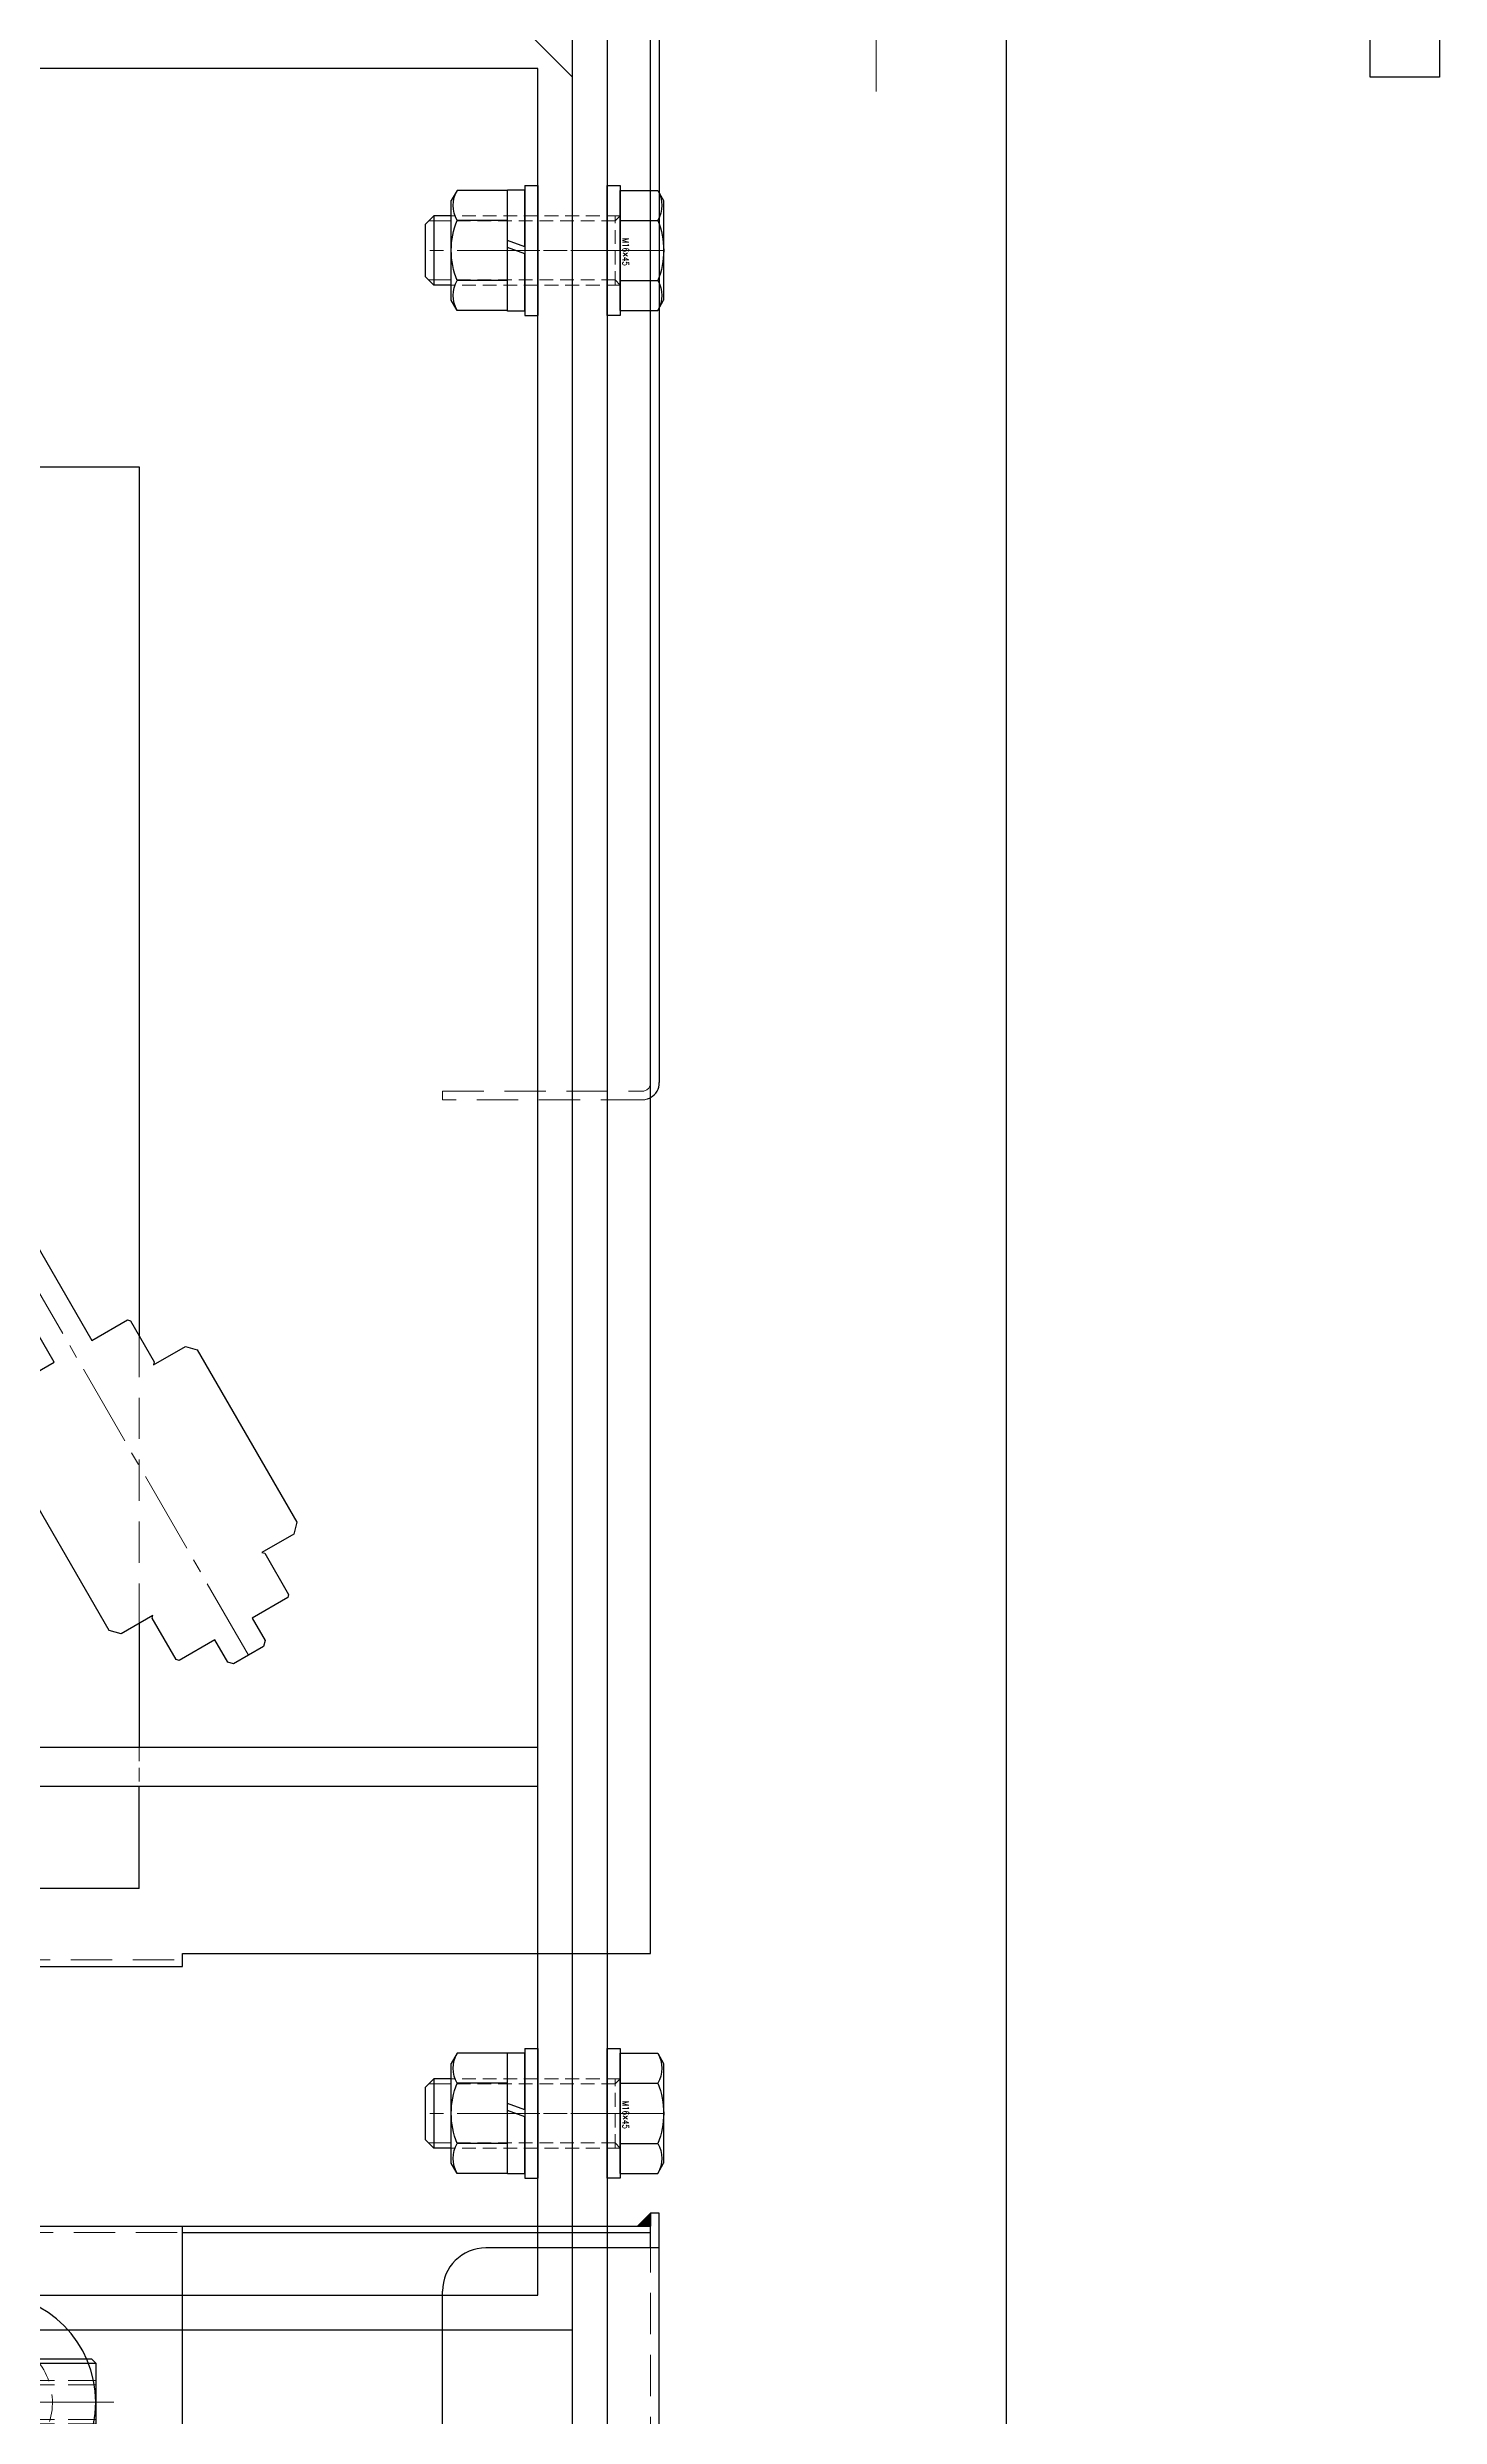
# Model space of a CAD drawing. Header units: millimetres. Extents: x 0 to 51411, y 0 to 16902.
# Drawn here: x 7792 to 8113, y 15251 to 15798 of the extents above; entities that cross this region are included whole.
import ezdxf

# ---------------------------------------------------------------- set-up
doc = ezdxf.new("R2010")
doc.units = ezdxf.units.MM
for name, pattern in [('CENTER2', [28.575, 19.05, -3.175, 3.175, -3.175]), ('HIDDEN', [9.525, 6.35, -3.175]), ('HIDDEN2', [4.7625, 3.175, -1.5875])]:
    doc.linetypes.add(name, pattern=pattern)
for name, color, linetype, lineweight in [('01_外形線', 7, 'Continuous', 25), ('02_細線', 5, 'Continuous', 13), ('03_かくれ線', 6, 'HIDDEN2', 13), ('04_HIDDEN', 2, 'HIDDEN', 13), ('04_中心線', 1, 'CENTER2', 9), ('05_CENTER', 4, 'CENTER2', 13)]:
    doc.layers.add(name, color=color, linetype=linetype, lineweight=lineweight)
doc.layers.add('10_DRAFT', color=8, linetype='Continuous', lineweight=0, plot=False)
doc.styles.add('KANJI0', font='txt.shx', dxfattribs={"width": 0.9, "height": 30, "bigfont": 'bigfont'})
doc.styles.add('KSS_TXT', font='txt.shx', dxfattribs={"bigfont": 'extfont2.shx'})
doc.styles.add('KSS_TXT_L', font='txt.shx', dxfattribs={"height": 9, "bigfont": 'extfont2.shx'})
doc.styles.add('寸法用', font='simplex.shx', dxfattribs={"width": 0.8, "bigfont": '@extfont2.shx'})

# ---------------------------------------------------------------- blocks, each defined once
blk = doc.blocks.new('MUCAFL204Jc_1_1')
at = {"color": 0}
for p, q in [((-25.5, 28.05), (-25.5, -28.05)), ((-24.06, 29.55), (-12, 30)), ((-12, 30), (0, 30)), ((-9, 10.48), (-9, 27.35)), ((0, 30), (0, -30)), ((-33.3, 14.5), (-25.5, 14.5)), ((-33.3, 14.5), (-33.3, -14.5)), ((-31.8, 15.5), (-30.93, 16)), ((-25.8, 15.5), (-31.8, 15.5)), ((-31.8, 14.5), (-31.8, 15.5)), ((-31.25, 14.5), (-31.25, 15.82)), ((-26.67, 16), (-30.93, 16)), ((-25.8, 15.5), (-26.67, 16)), ((-26.35, 14.5), (-26.35, 15.82)), ((-25.8, 14.5), (-25.8, 15.5)), ((-12, 11.5), (-12, -11.5)), ((-9, 11.5), (-12, 11.5)), ((-9, -10.48), (-9, -27.35)), ((-33.3, -14.5), (-25.5, -14.5)), ((-9, -11.5), (-12, -11.5)), ((-24.06, -29.55), (-12, -30)), ((-12, -30), (0, -30))]:
    blk.add_line(p, q, dxfattribs=at)
at = {"color": 0, "linetype": 'CENTER2'}
blk.add_line((-28.8, 19), (-28.8, 7), dxfattribs=at)
at = {"color": 0, "linetype": 'HIDDEN'}
for p, q in [((-25.5, 14.5), (-2.3, 14.5)), ((-2.3, 14.5), (-2.3, -14.5)), ((-33.3, 10), (-2.3, 10)), ((-12, 6), (0, 6)), ((-33.3, -10), (-2.3, -10)), ((-12, -6), (0, -6)), ((-25.5, -14.5), (-2.3, -14.5))]:
    blk.add_line(p, q, dxfattribs=at)
at = {"color": 0}
for centre, start, end in [((-24, 28.05), 92.1211, 180), ((-24, -28.05), 180, 267.8789)]:
    blk.add_arc(centre, 1.5, start, end, dxfattribs=at)
at = {"layer": '10_DRAFT'}
for p, q in [((-23.5, 21.91), (-23.5, -21.91)), ((-15, 23.5), (-15, -23.5)), ((-6.5, 21.91), (-6.5, -21.91)), ((-33.3, 0), (0, 0))]:
    blk.add_line(p, q, dxfattribs=at)
for start, end in [(68.7952, 111.2048), (248.7952, 291.2048)]:
    blk.add_arc((-15, 0), 23.5, start, end, dxfattribs=at)
blk = doc.blocks.new('A$C7E374867_2_1')
at = {"color": 0}
for p, q in [((-9.81, 11), (9.81, 11)), ((-9.81, 4), (-9.81, 11)), ((-4.91, 4), (-4.91, 11)), ((4.91, 4), (4.91, 11)), ((9.81, 4), (9.81, 11)), ((-11, 1.5), (11, 1.5)), ((-11, 1.5), (-11, 0)), ((-11, 0), (11, 0)), ((9.81, 4), (-9.81, 4)), ((-9.25, 4), (-9.25, 1.5)), ((0, 1.5), (-2.5, 4)), ((0, 4), (2.5, 1.5)), ((9.25, 1.5), (9.25, 4)), ((11, 0), (11, 1.5))]:
    blk.add_line(p, q, dxfattribs=at)
at = {"color": 0, "linetype": 'CENTER2'}
blk.add_line((0, -29), (0, 14), dxfattribs=at)
at = {"color": 0, "linetype": 'HIDDEN'}
for p, q in [((-5, -26), (-5, 0)), ((-4.19, -26), (-4.19, 0)), ((4.19, -26), (4.19, 0)), ((5, -26), (5, 0)), ((-5, -26), (5, -26))]:
    blk.add_line(p, q, dxfattribs=at)
at = {"layer": '10_DRAFT', "style": 'KSS_TXT_L'}
blk.add_text('BT-M10x30L,SW,PW', height=0.3, dxfattribs=at).set_placement((5.05, 10.66))
blk = doc.blocks.new('A$C57F27D4C_1_1')
at = {"color": 0}
for p, q in [((-175, 10), (-175, -10)), ((175, 10), (175, -10))]:
    blk.add_line(p, q, dxfattribs=at)
blk.add_lwpolyline([(-104, -10), (104, -10), (105, -9), (105, 29), (104, 30), (-104, 30), (-105, 29), (-105, -9)], close=True, dxfattribs=at)
for points in [[(105, 10), (175, 10), (176, 9), (176, -9), (175, -10), (-175, -10), (-176, -9), (-176, 9), (-175, 10)], [(-175, 10), (-105, 10)]]:
    blk.add_lwpolyline(points, dxfattribs=at)
for centre in [(-80, 20), (0, 20), (80, 20)]:
    blk.add_circle(centre, 3.5, dxfattribs=at)
at = {"layer": '04_HIDDEN'}
blk.add_lwpolyline([(-105, 10), (105, 10)], dxfattribs=at)
at = {"layer": '05_CENTER'}
for p, q in [((-80, 14.16), (-80, 25.84)), ((0, 14.16), (0, 25.84)), ((80, 14.16), (80, 25.84)), ((-74.16, 20), (-85.84, 20)), ((5.84, 20), (-5.84, 20)), ((85.84, 20), (74.16, 20)), ((-181, 0), (181, 0))]:
    blk.add_line(p, q, dxfattribs=at)
at = {"layer": '10_DRAFT'}
blk.add_line((0, -10), (0, 30), dxfattribs=at)
at = {"layer": '10_DRAFT', "style": 'KSS_TXT'}
blk.add_text('③', height=6, dxfattribs=at).set_placement((-13.25, 1.61))
blk = doc.blocks.new('A$C1CDC73D4_1_1')
at = {"color": 3}
blk.add_line((105, 80), (-105, 80), dxfattribs=at)
at = {"color": 0}
blk.add_lwpolyline([(-105, -8), (-105, 83), (-103, 85), (103, 85), (105, 83), (105, -8), (103, -10), (-103, -10)], close=True, dxfattribs=at)
for points in [[(-76.5, 15), (-76.5, 25, 1), (-83.5, 25), (-83.5, 15, 1)], [(3.5, 15), (3.5, 25, 1), (-3.5, 25), (-3.5, 15, 1)], [(83.5, 15), (83.5, 25, 1), (76.5, 25), (76.5, 15, 1)]]:
    blk.add_lwpolyline(points, format="xyb", close=True)
at = {"layer": '05_CENTER'}
for p, q in [((-80, 31.5), (-80, 8.5)), ((0, 31.5), (0, 8.5)), ((80, 31.5), (80, 8.5)), ((-73.5, 25), (-86.5, 25)), ((6.5, 25), (-6.5, 25)), ((86.5, 25), (73.5, 25)), ((-73.5, 20), (-86.5, 20)), ((6.5, 20), (-6.5, 20)), ((86.5, 20), (73.5, 20)), ((-73.5, 15), (-86.5, 15)), ((6.5, 15), (-6.5, 15)), ((86.5, 15), (73.5, 15))]:
    blk.add_line(p, q, dxfattribs=at)
blk = doc.blocks.new('6b_1_1')
at = {"color": 0, "linetype": 'CENTER2'}
for p, q in [((0, -7.47), (0, 7.47)), ((7.47, 0), (-7.47, 0))]:
    blk.add_line(p, q, dxfattribs=at)
at = {"color": 0}
for p, q in [((-2.87, 4.98), (-5.75, 0)), ((2.88, 4.98), (-2.87, 4.98)), ((5.75, 0), (2.88, 4.98)), ((-5.75, 0), (-2.87, -4.98)), ((-2.87, -4.98), (2.88, -4.98)), ((2.88, -4.98), (5.75, 0))]:
    blk.add_line(p, q, dxfattribs=at)
for radius in [6.5, 4.98, 3, 2.5]:
    blk.add_circle((0, 0), radius, dxfattribs=at)
at = {"layer": '10_DRAFT', "style": 'KSS_TXT'}
blk.add_text('M6', height=0.8, dxfattribs=at).set_placement((0.08, 0.06))
blk = doc.blocks.new('A$C5AB923D3_1_1_1')
at = {"color": 0}
for radius in [25, 5.1]:
    blk.add_circle((0, 0), radius, dxfattribs=at)
at = {"layer": '05_CENTER'}
for p, q in [((0, -29.13), (0, 29.13)), ((29.13, 0), (-29.13, 0))]:
    blk.add_line(p, q, dxfattribs=at)
blk = doc.blocks.new('SCS10-12b_1_1_1')
at = {"color": 0, "linetype": 'CENTER2'}
for p, q in [((0, 16.38), (0, -16.38)), ((-16.38, 0), (16.38, 0)), ((-12.97, -10), (12.97, -10))]:
    blk.add_line(p, q, dxfattribs=at)
at = {"color": 0}
for p, q in [((-0.75, 8), (-0.75, 4.94)), ((-0.75, 8), (0.75, 8)), ((0.75, 8), (0.75, 4.94)), ((-0.75, -4.94), (-0.75, -14.98)), ((0.75, -4.94), (0.75, -14.98))]:
    blk.add_line(p, q, dxfattribs=at)
at = {"color": 0, "linetype": 'HIDDEN'}
for p, q in [((-12.99, -7.5), (-0.75, -7.5)), ((-12.69, -8), (-0.75, -8)), ((0.75, -7.25), (5, -7.25)), ((5, -5.5), (5, -14.14)), ((5, -5.5), (14.05, -5.5)), ((-9.45, -11.65), (-0.75, -11.65)), ((-9, -12), (-0.75, -12)), ((0.75, -12.25), (5, -12.25))]:
    blk.add_line(p, q, dxfattribs=at)
at = {"color": 0}
for radius, start, end in [(15, 0, 267.134), (5, 98.6269, 261.3731), (5, 0, 81.3731), (5, 278.6269, 0), (15, 272.866, 0)]:
    blk.add_arc((0, 0), radius, start, end, dxfattribs=at)
blk = doc.blocks.new('M10Nua_1_1_1')
at = {"color": 0, "linetype": 'CENTER2'}
for p, q in [((0, -11.1), (0, 11.1)), ((11.1, 0), (-11.1, 0))]:
    blk.add_line(p, q, dxfattribs=at)
at = {"color": 0}
for p, q in [((-4.9, 8.49), (-9.8, 0)), ((-4.9, 8.49), (4.9, 8.49)), ((9.8, 0), (4.9, 8.49)), ((-9.8, 0), (-4.9, -8.49)), ((4.9, -8.49), (9.8, 0)), ((-4.9, -8.49), (4.9, -8.49))]:
    blk.add_line(p, q, dxfattribs=at)
for radius in [8.49, 5, 4]:
    blk.add_circle((0, 0), radius, dxfattribs=at)
at = {"layer": '10_DRAFT', "style": 'KANJI0', "width": 0.82}
blk.add_text('Ｍ１０', height=1.25, dxfattribs=at).set_placement((0.26, 0.12))
blk = doc.blocks.new('M10Tz_1_1_1')
at = {"color": 0}
for radius in [5, 4]:
    blk.add_circle((0, 0), radius, dxfattribs=at)
at = {"layer": '05_CENTER'}
for p, q in [((0, -8.34), (0, 8.34)), ((8.34, 0), (-8.34, 0))]:
    blk.add_line(p, q, dxfattribs=at)
blk = doc.blocks.new('A$C41CE1F39_1')
at = {"color": 0}
for p, q in [((-9, 25), (-9, 8.53)), ((9, 25), (9, 8.53)), ((-9, -8.53), (-9, -25)), ((9, -8.53), (9, -25))]:
    blk.add_line(p, q, dxfattribs=at)
for p, q in [((10, 8.53), (-10, 8.53)), ((10, -8.53), (-10, -8.53))]:
    blk.add_line(p, q)
blk.add_lwpolyline([(9, 25), (-9, 25), (-10, 24), (-10, -24), (-9, -25), (9, -25), (10, -24), (10, 24)], close=True, dxfattribs=at)
at = {"layer": '04_HIDDEN'}
for p, q in [((-5, 25), (-5, 10)), ((-4, 25), (-4, 10)), ((4, 25), (4, 10)), ((5, 25), (5, 10)), ((10, 10), (-10, 10)), ((10, -10), (-10, -10)), ((-5, -25), (-5, -10)), ((-4, -25), (-4, -10)), ((4, -25), (4, -10)), ((5, -25), (5, -10))]:
    blk.add_line(p, q, dxfattribs=at)
at = {"layer": '05_CENTER'}
for p, q in [((0, 27.91), (0, 6.5)), ((0, -27.91), (0, -6.56))]:
    blk.add_line(p, q, dxfattribs=at)
at = {"layer": '10_DRAFT'}
blk.add_line((10, 0), (-10, 0), dxfattribs=at)
blk.add_blockref('M10Tz_1_1_1', (0, 0))
blk = doc.blocks.new('A$C21C6302D_1')
for name in ['A$C5AB923D3_1_1_1', 'A$C41CE1F39_1']:
    blk.add_blockref(name, (0, 0))
at = {"layer": '04_HIDDEN', "color": 4, "xscale": -1, "rotation": 180}
blk.add_blockref('SCS10-12b_1_1_1', (0, 0), dxfattribs=at)
at = {"layer": '04_HIDDEN'}
blk.add_blockref('M10Nua_1_1_1', (0, 0), dxfattribs=at)
blk = doc.blocks.new('A$C695769F9_1_1')
for name, p in [('A$C1CDC73D4_1_1', (120, 0)), ('A$C21C6302D_1', (-43.3, 0)), ('6b_1_1', (40, 20)), ('6b_1_1', (120, 20)), ('6b_1_1', (200, 20))]:
    blk.add_blockref(name, p)
at = {"color": 4, "xscale": -1, "rotation": 180}
blk.add_blockref('MUCAFL204Jc_1_1', (0, 0), dxfattribs=at)
at = {"color": 4, "rotation": 180}
blk.add_blockref('MUCAFL204Jc_1_1', (240, 0), dxfattribs=at)
at = {"xscale": -1}
blk.add_blockref('A$C21C6302D_1', (283.3, 0), dxfattribs=at)
for p, rotation in [((-12, 0), 90), ((252, 0), 270)]:
    blk.add_blockref('A$C7E374867_2_1', p, dxfattribs=dict(rotation=rotation))
at = {"layer": '04_HIDDEN'}
blk.add_blockref('A$C57F27D4C_1_1', (120, 0), dxfattribs=at)
blk = doc.blocks.new('A$C7BDE45FF_1_1')
blk.add_blockref('A$C695769F9_1_1', (-230, -85))

msp = doc.modelspace()

# ---------------------------------------------------------------- hatches: boundary and pattern name
at = {"layer": '01_外形線'}
h = msp.add_hatch(color=4, dxfattribs=at)
h.dxf.hatch_style = 1
h.paths.add_polyline_path([(7928.237, 15294.871), (7931.237, 15294.871), (7931.237, 15297.871)])

# ---------------------------------------------------------------- linework, layer by layer
at = {"layer": '01_外形線', "color": 4}
for p, q in [((7931.237, 15558.825), (7931.237, 15854.825)), ((7933.237, 15854.825), (7933.237, 15558.825)), ((7933.237, 15297.871), (7931.237, 15297.871)), ((7931.237, 15289.871), (7931.237, 15297.871)), ((7933.237, 14861.871), (7933.237, 15297.871)), ((7459.712, 15294.871), (7931.237, 15294.871)), ((7823.237, 15293.371), (7931.237, 15293.371)), ((7931.237, 15293.371), (7931.237, 15294.871)), ((7933.237, 15289.871), (7893.237, 15289.871)), ((7883.237, 14879.871), (7883.237, 15279.871))]:
    msp.add_line(p, q, dxfattribs=at)
at = {"layer": '01_外形線'}
for p, q in [((7921.237, 15800.91), (7921.237, 13300.91)), ((7905.237, 15792.91), (7651.237, 15792.91)), ((7905.237, 15278.91), (7905.237, 15792.91)), ((7743.237, 15700.91), (7813.237, 15700.91)), ((7813.237, 15700.91), (7813.237, 15500.384)), ((7813.237, 15434.011), (7813.237, 15405.41)), ((7743.237, 15405.41), (7905.237, 15405.41)), ((7743.237, 15396.41), (7905.237, 15396.41)), ((7813.237, 15372.785), (7813.237, 15396.41)), ((7813.237, 15372.785), (7743.237, 15372.785)), ((7743.237, 15278.91), (7905.237, 15278.91))]:
    msp.add_line(p, q, dxfattribs=at)
for points in [[(8113.237, 15910.91), (8113.237, 15790.91), (8097.237, 15790.91), (8097.237, 15910.91)], [(8013.237, 15800.91), (8013.237, 13300.91), (7913.237, 13300.91), (7913.237, 15800.91)], [(7924.237, 15765.91), (7924.237, 15735.91), (7921.237, 15735.91), (7921.237, 15765.91)], [(7924.237, 15335.91), (7924.237, 15305.91), (7921.237, 15305.91), (7921.237, 15335.91)]]:
    msp.add_lwpolyline(points, close=True, dxfattribs=at)
at = {"layer": '01_外形線', "color": 4}
msp.add_lwpolyline([(7255.237, 15854.825), (7255.237, 15556.896, 0.1989124), (7256.116, 15554.775), (7456.066, 15354.825), (7823.237, 15354.825), (7823.237, 15357.825), (7931.237, 15357.825), (7931.237, 15854.825)], format="xyb", dxfattribs=at)
at = {"layer": '01_外形線'}
for points in [[(7643.237, 15800.91), (7643.237, 15270.91), (7913.237, 15270.91), (7913.237, 15790.91), (7903.237, 15800.91), (7643.237, 15800.91)], [(7902.237, 15765.91), (7902.237, 15735.91)], [(7902.237, 15765.91), (7905.237, 15765.91)], [(7905.237, 15765.91), (7905.237, 15735.91)], [(7886.598, 15764.766), (7885.237, 15762.41)], [(7885.237, 15739.41), (7885.237, 15762.41)], [(7898.237, 15764.766), (7886.598, 15764.766)], [(7898.237, 15753.166), (7898.237, 15764.91)], [(7898.237, 15764.91), (7902.237, 15764.91)], [(7898.237, 15737.054), (7898.237, 15764.766)], [(7902.237, 15751.71), (7902.237, 15764.91)], [(7924.237, 15764.766), (7932.877, 15764.766)], [(7924.237, 15737.054), (7924.237, 15764.766)], [(7932.877, 15764.766), (7934.237, 15762.41)], [(7934.237, 15762.41), (7934.237, 15739.41)], [(7881.237, 15758.91), (7879.237, 15756.91)], [(7879.237, 15756.91), (7879.237, 15744.91)], [(7885.237, 15758.91), (7881.237, 15758.91)], [(7881.237, 15758.91), (7881.237, 15742.91)], [(7898.237, 15757.838), (7886.598, 15757.838)], [(7924.237, 15757.838), (7932.877, 15757.838)], [(7902.237, 15751.71), (7898.237, 15753.166)], [(7898.237, 15736.91), (7898.237, 15751.566)], [(7902.237, 15750.11), (7898.237, 15751.566)], [(7902.237, 15736.91), (7902.237, 15750.11)], [(7881.237, 15742.91), (7879.237, 15744.91)], [(7898.237, 15743.982), (7886.598, 15743.982)], [(7924.237, 15743.982), (7932.877, 15743.982)], [(7885.237, 15742.91), (7881.237, 15742.91)], [(7886.598, 15737.054), (7885.237, 15739.41)], [(7932.877, 15737.054), (7934.237, 15739.41)], [(7898.237, 15737.054), (7886.598, 15737.054)], [(7902.237, 15736.91), (7898.237, 15736.91)], [(7902.237, 15735.91), (7905.237, 15735.91)], [(7924.237, 15737.054), (7932.877, 15737.054)], [(7732.324, 15620.531), (7802.317, 15499.298), (7810.544, 15504.048), (7811.227, 15503.865), (7816.727, 15494.339), (7816.544, 15493.656), (7823.906, 15497.906), (7826.638, 15497.174), (7849.638, 15457.337), (7848.906, 15454.605), (7841.544, 15450.355), (7842.227, 15450.172), (7847.727, 15440.645), (7847.544, 15439.962), (7839.317, 15435.212), (7842.317, 15430.016), (7841.951, 15428.65), (7835.023, 15424.65), (7833.657, 15425.016), (7830.657, 15430.212), (7822.43, 15425.462), (7821.747, 15425.645), (7816.247, 15435.172), (7816.43, 15435.855), (7809.068, 15431.605), (7806.336, 15432.337), (7783.336, 15472.174)], [(7785.43, 15489.548), (7793.657, 15494.298), (7727.261, 15609.299)], [(7886.598, 15334.766), (7885.237, 15332.41)], [(7898.237, 15334.766), (7886.598, 15334.766)], [(7898.237, 15323.166), (7898.237, 15334.91)], [(7898.237, 15334.91), (7902.237, 15334.91)], [(7898.237, 15307.054), (7898.237, 15334.766)], [(7902.237, 15335.91), (7902.237, 15305.91)], [(7902.237, 15335.91), (7905.237, 15335.91)], [(7902.237, 15321.71), (7902.237, 15334.91)], [(7905.237, 15335.91), (7905.237, 15305.91)], [(7924.237, 15334.766), (7932.877, 15334.766)], [(7924.237, 15307.054), (7924.237, 15334.766)], [(7932.877, 15334.766), (7934.237, 15332.41)], [(7881.237, 15328.91), (7879.237, 15326.91)], [(7885.237, 15328.91), (7881.237, 15328.91)], [(7881.237, 15328.91), (7881.237, 15312.91)], [(7885.237, 15309.41), (7885.237, 15332.41)], [(7934.237, 15332.41), (7934.237, 15309.41)], [(7879.237, 15326.91), (7879.237, 15314.91)], [(7898.237, 15327.838), (7886.598, 15327.838)], [(7902.237, 15321.71), (7898.237, 15323.166)], [(7924.237, 15327.838), (7932.877, 15327.838)], [(7898.237, 15306.91), (7898.237, 15321.566)], [(7902.237, 15320.11), (7898.237, 15321.566)], [(7902.237, 15306.91), (7902.237, 15320.11)], [(7881.237, 15312.91), (7879.237, 15314.91)], [(7885.237, 15312.91), (7881.237, 15312.91)], [(7898.237, 15313.982), (7886.598, 15313.982)], [(7924.237, 15313.982), (7932.877, 15313.982)], [(7886.598, 15307.054), (7885.237, 15309.41)], [(7898.237, 15307.054), (7886.598, 15307.054)], [(7902.237, 15306.91), (7898.237, 15306.91)], [(7924.237, 15307.054), (7932.877, 15307.054)], [(7932.877, 15307.054), (7934.237, 15309.41)], [(7902.237, 15305.91), (7905.237, 15305.91)]]:
    msp.add_lwpolyline(points, dxfattribs=at)
for points in [[(7886.598, 15757.838, -0.2679491), (7886.598, 15764.766)], [(7932.877, 15764.766, -0.2679491), (7932.877, 15757.838)], [(7886.598, 15743.982, -0.1963667), (7886.598, 15757.838)], [(7932.877, 15757.838, -0.1963667), (7932.877, 15743.982)], [(7886.598, 15737.054, -0.2679491), (7886.598, 15743.982)], [(7932.877, 15743.982, -0.2679491), (7932.877, 15737.054)], [(7886.598, 15327.838, -0.2679491), (7886.598, 15334.766)], [(7932.877, 15334.766, -0.2679491), (7932.877, 15327.838)], [(7886.598, 15313.982, -0.1963667), (7886.598, 15327.838)], [(7932.877, 15327.838, -0.1963667), (7932.877, 15313.982)], [(7886.598, 15307.054, -0.2679491), (7886.598, 15313.982)], [(7932.877, 15313.982, -0.2679491), (7932.877, 15307.054)]]:
    msp.add_lwpolyline(points, format="xyb", dxfattribs=at)
at = {"layer": '01_外形線', "color": 4}
for points in [[(7931.237, 15294.871), (7928.237, 15294.871), (7931.237, 15297.871), (7931.237, 15294.871)], [(7823.237, 14864.871), (7823.237, 15294.871)]]:
    msp.add_lwpolyline(points, dxfattribs=at)
for centre, radius, start, end in [((7929.237, 15558.825), 4, 300, 0), ((7893.237, 15279.871), 10, 90, 180)]:
    msp.add_arc(centre, radius, start, end, dxfattribs=at)
at = {"layer": '02_細線'}
for points in [[(7885.237, 15757.71), (7880.037, 15757.71)], [(7885.237, 15744.11), (7880.037, 15744.11)], [(7885.237, 15327.71), (7880.037, 15327.71)], [(7885.237, 15314.11), (7880.037, 15314.11)]]:
    msp.add_lwpolyline(points, dxfattribs=at)
at = {"layer": '03_かくれ線', "color": 4, "ltscale": 3}
for p, q in [((7883.237, 15554.825), (7883.237, 15556.825)), ((7883.237, 15556.825), (7929.237, 15556.825)), ((7929.237, 15554.825), (7883.237, 15554.825)), ((7454.566, 15356.325), (7823.237, 15356.325)), ((7931.237, 14869.871), (7931.237, 15289.871))]:
    msp.add_line(p, q, dxfattribs=at)
at = {"layer": '03_かくれ線', "ltscale": 3}
msp.add_line((7813.237, 15500.384), (7813.237, 15434.011), dxfattribs=at)
at = {"layer": '03_かくれ線'}
msp.add_line((7813.237, 15405.41), (7813.237, 15396.41), dxfattribs=at)
for points in [[(7924.237, 15758.91), (7885.237, 15758.91)], [(7923.037, 15757.71), (7885.237, 15757.71)], [(7923.037, 15742.91), (7923.037, 15758.91)], [(7923.037, 15757.71), (7924.237, 15758.91)], [(7923.037, 15744.11), (7885.237, 15744.11)], [(7923.037, 15744.11), (7924.237, 15742.91)], [(7924.237, 15742.91), (7885.237, 15742.91)], [(7924.237, 15328.91), (7885.237, 15328.91)], [(7923.037, 15312.91), (7923.037, 15328.91)], [(7923.037, 15327.71), (7924.237, 15328.91)], [(7923.037, 15327.71), (7885.237, 15327.71)], [(7923.037, 15314.11), (7885.237, 15314.11)], [(7924.237, 15312.91), (7885.237, 15312.91)], [(7923.037, 15314.11), (7924.237, 15312.91)]]:
    msp.add_lwpolyline(points, dxfattribs=at)
at = {"layer": '03_かくれ線', "color": 4, "ltscale": 3}
msp.add_lwpolyline([(7459.712, 15294.871), (7255.237, 15294.871), (7255.237, 15293.371), (7823.237, 15293.371)], dxfattribs=at)
for radius, end in [(2, 0), (4, 300)]:
    msp.add_arc((7929.237, 15558.825), radius, 270, end, dxfattribs=at)
at = {"layer": '04_中心線'}
for p, q in [((7983.237, 15787.545), (7983.237, 15821.953)), ((7931.89, 15750.91), (7902.275, 15750.91)), ((7838.487, 15426.65), (7703.237, 15660.91)), ((7931.89, 15320.91), (7902.275, 15320.91))]:
    msp.add_line(p, q, dxfattribs=at)
for points in [[(7934.237, 15750.91), (7879.237, 15750.91)], [(7934.237, 15320.91), (7879.237, 15320.91)]]:
    msp.add_lwpolyline(points, dxfattribs=at)

# ---------------------------------------------------------------- block references
at = {"xscale": -1, "rotation": 90}
msp.add_blockref('A$C7BDE45FF_1_1', (7693.237, 14980.91), dxfattribs=at)

# ---------------------------------------------------------------- texts
at = {"layer": '03_かくれ線', "style": '寸法用', "width": 0.8}
for p in [(7924.737, 15753.808), (7924.737, 15323.808)]:
    msp.add_text('M16×45', height=1.5, rotation=270, dxfattribs=at).set_placement(p)

doc.saveas('drawing.dxf')
